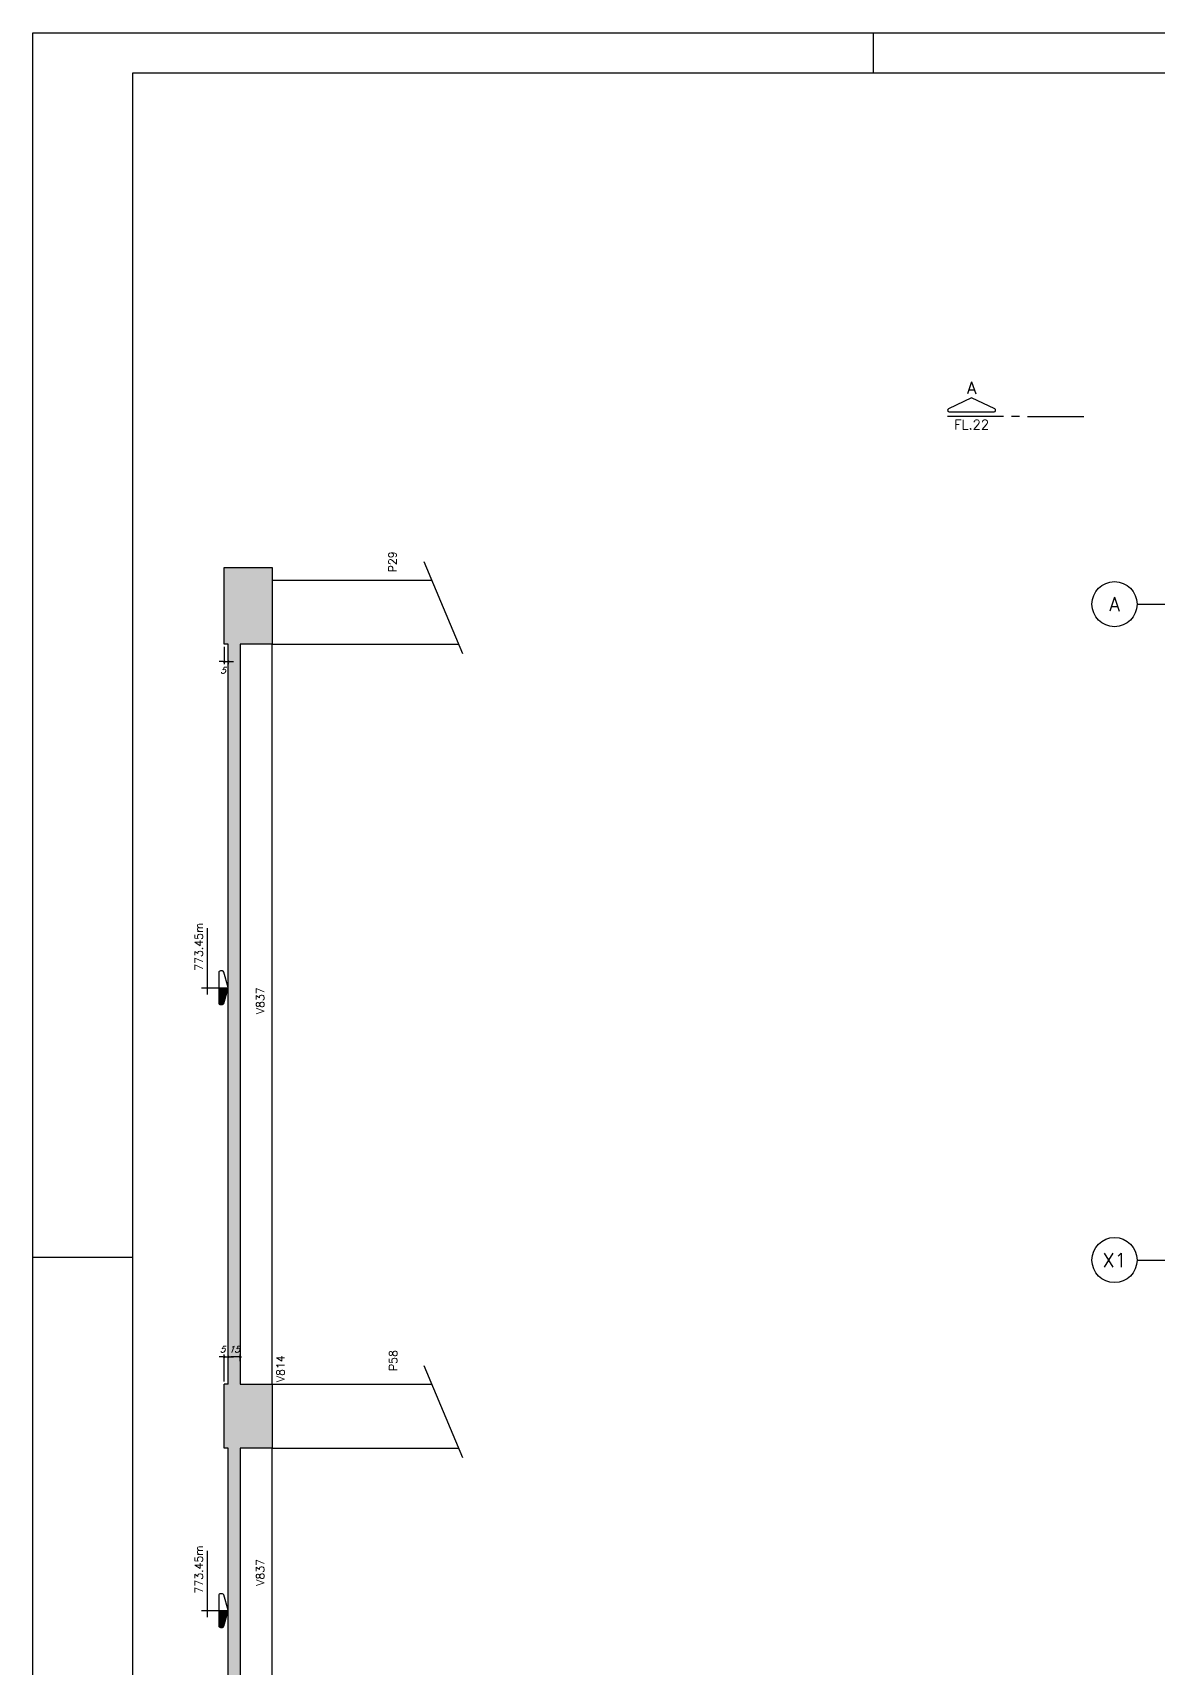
# Model space of a CAD drawing. Extents: x -5173 to 5397, y -2411 to 2089.
# Drawn here: x -5173 to -3767, y 45 to 2089 of the extents above; entities that cross this region are included whole.
import ezdxf
from ezdxf.enums import TextEntityAlignment as Align

# ---------------------------------------------------------------- set-up
doc = ezdxf.new("R2010")
doc.units = 0
doc.header["$LTSCALE"] = 50
doc.header["$MEASUREMENT"] = 0
doc.linetypes.add('EIXO', pattern=[6.8, 6, -0.4, 0, -0.4])
doc.layers.get('0').update_dxf_attribs({"linetype": 'CONTINUOUS'})
doc.layers.get('DEFPOINTS').update_dxf_attribs({"linetype": 'CONTINUOUS'})
for name, color, linetype in [('F-CORTE', 4, 'CONTINUOUS'), ('F-CORTE-INDICAÇÃO', 4, 'CONTINUOUS'), ('F-COTAS', 106, 'CONTINUOUS'), ('F-EIXO', 12, 'EIXO'), ('F-MARGEM', 1, 'CONTINUOUS'), ('F-NÍVEL-VISTA', 2, 'CONTINUOUS'), ('F-SOLIDO-CORTE', 71, 'CONTINUOUS'), ('F-TEXTO', 6, 'CONTINUOUS'), ('F-TEXTO-YELLOW', 2, 'CONTINUOUS'), ('F-VISTA', 1, 'CONTINUOUS')]:
    doc.layers.add(name, color=color, linetype=linetype)
doc.styles.add('CP-TEXT-INCL', font='simplex.shx', dxfattribs={"oblique": 20})
doc.styles.add('MCP', font='simplex.shx')
doc.styles.add('ROMANS', font='simplex.shx')
doc.dimstyles.new('CP-COTAS-50', dxfattribs={"dimscale": 0.64, "dimtxt": 12.5, "dimasz": 5, "dimexe": 5, "dimexo": 5, "dimgap": 2.5, "dimtad": 1, "dimdec": 1, "dimdsep": 46, "dimtxsty": 'CP-TEXT-INCL', "dimblk1": 'DOT', "dimblk2": 'DOT', "dimsah": 1, "dimcen": 9, "dimclrd": 256, "dimclre": 256, "dimclrt": 256, "dimadec": 0, "dimazin": 0, "dimtfac": 1, "dimtdec": 1, "dimtmove": 2, "dimatfit": 3, "dimldrblk": 'DOT', "dimfxl": 0, "dimtolj": 1, "dimarcsym": 0})

# ---------------------------------------------------------------- blocks, each defined once
blk = doc.blocks.new('*U184')
at = {"layer": 'F-EIXO'}
blk.add_line((0, 0), (7285, 0), dxfattribs=at)
at = {"layer": 'F-EIXO', "color": 2, "linetype": 'Continuous'}
blk.add_circle((-28.2072, 0), 28.2072, dxfattribs=at)
at = {"layer": 'F-TEXTO', "style": 'ROMANS'}
blk.add_attdef('EIXO', text='', height=17.5, dxfattribs=at).set_placement((-28.2072, 0), align=Align.MIDDLE_CENTER)
blk = doc.blocks.new('*U193')
at = {"layer": 'F-EIXO'}
blk.add_line((0, 0), (7285, 0), dxfattribs=at)
at = {"layer": 'F-EIXO', "color": 2, "linetype": 'Continuous'}
blk.add_circle((-28.2072, 0), 28.2072, dxfattribs=at)
at = {"layer": 'F-TEXTO', "style": 'ROMANS'}
blk.add_attdef('EIXO', text='', height=17.5, dxfattribs=at).set_placement((-28.2072, 0), align=Align.MIDDLE_CENTER)
blk = doc.blocks.new('A0-5L_900')
at = {"layer": 'F-MARGEM', "color": 2}
for p, q in [((21, 90), (21, 89)), ((0, 59.4), (2.5, 59.4))]:
    blk.add_line(p, q, dxfattribs=at)
blk.add_lwpolyline([(0, 0), (0, 90), (211.4, 90), (211.4, 0)], close=True, dxfattribs=at)
at = {"layer": 'F-MARGEM', "color": 7}
blk.add_lwpolyline([(2.5, 89), (210.4, 89), (210.4, 1), (2.5, 1)], close=True, dxfattribs=at)
blk = doc.blocks.new('*U218')
at = {"layer": 'F-CORTE-INDICAÇÃO'}
for p, q in [((-100, 0), (-170, 0)), ((-80, 0), (-90, 0)), ((-70, 0), (0, 0))]:
    blk.add_line(p, q, dxfattribs=at)
blk.add_lwpolyline([(-112, 6, 0.802585), (-111.2, 9.8), (-140, 23.3), (-168.8, 9.8, 0.802585), (-168, 6)], format="xyb", close=True, dxfattribs=at)
at = {"layer": 'F-CORTE-INDICAÇÃO', "style": 'ROMANS'}
blk.add_attdef('CORTE', text='', height=15, dxfattribs=at).set_placement((-140, 35.8), align=Align.MIDDLE_CENTER)
at = {"layer": 'F-CORTE-INDICAÇÃO', "color": 2, "style": 'ROMANS'}
blk.add_attdef('FOLHA', text='', height=12, dxfattribs=at).set_placement((-140, -10), align=Align.MIDDLE_CENTER)
blk = doc.blocks.new('_DOT')
at = {"color": 0, "linetype": 'ByBlock'}
blk.add_line((-0.5, 0), (-1, 0), dxfattribs=at)
at = {"color": 0, "linetype": 'ByBlock', "const_width": 0.5}
blk.add_lwpolyline([(-0.25, 0, 1), (0.25, 0, 1)], format="xyb", close=True, dxfattribs=at)
blk = doc.blocks.new('*D718')
at = {"layer": 'DEFPOINTS', "color": 0, "linetype": 'Continuous', "transparency": 16777216}
for p in [(-4934.1, 1324.5), (-4929.1, 1303.9), (-4929.1, 1302.7)]:
    blk.add_point(p, dxfattribs=at)
at = {"layer": 'F-COTAS', "linetype": 'Continuous', "lineweight": -2, "transparency": 16777216}
for p, q in [((-4934.1, 1321.3), (-4934.1, 1299.5)), ((-4937.3, 1302.7), (-4940.5, 1302.7)), ((-4934.1, 1302.7), (-4929.1, 1302.7)), ((-4929.1, 1300.7), (-4929.1, 1299.5)), ((-4925.9, 1302.7), (-4922.7, 1302.7))]:
    blk.add_line(p, q, dxfattribs=at)
at = {"layer": 'F-COTAS', "linetype": 'Continuous', "lineweight": -2, "transparency": 16777216, "xscale": 3.2, "yscale": 3.2, "zscale": 3.2}
blk.add_blockref('_DOT', (-4934.1, 1302.7), dxfattribs=at)
at = {"layer": 'F-COTAS', "linetype": 'Continuous', "lineweight": -2, "transparency": 16777216, "xscale": 3.2, "yscale": 3.2, "zscale": 3.2, "rotation": 180}
blk.add_blockref('_DOT', (-4929.1, 1302.7), dxfattribs=at)
at = {"layer": 'F-COTAS', "linetype": 'Continuous', "transparency": 16777216, "insert": (-4935.6, 1291.9), "char_height": 8, "attachment_point": 5, "style": 'CP-TEXT-INCL'}
blk.add_mtext('\\A1;5', dxfattribs=at)
blk = doc.blocks.new('*D719')
at = {"layer": 'DEFPOINTS', "color": 0, "linetype": 'Continuous', "transparency": 16777216}
for p in [(-4929.1, 434), (-4934.1, 400), (-4929.1, 407.5)]:
    blk.add_point(p, dxfattribs=at)
at = {"layer": 'F-COTAS', "linetype": 'Continuous', "lineweight": -2, "transparency": 16777216}
for p, q in [((-4937.3, 434), (-4940.5, 434)), ((-4934.1, 403.2), (-4934.1, 437.2)), ((-4934.1, 434), (-4929.1, 434)), ((-4929.1, 410.7), (-4929.1, 437.2)), ((-4925.9, 434), (-4922.7, 434))]:
    blk.add_line(p, q, dxfattribs=at)
at = {"layer": 'F-COTAS', "linetype": 'Continuous', "lineweight": -2, "transparency": 16777216, "xscale": 3.2, "yscale": 3.2, "zscale": 3.2}
blk.add_blockref('_DOT', (-4934.1, 434), dxfattribs=at)
at = {"layer": 'F-COTAS', "linetype": 'Continuous', "lineweight": -2, "transparency": 16777216, "xscale": 3.2, "yscale": 3.2, "zscale": 3.2, "rotation": 180}
blk.add_blockref('_DOT', (-4929.1, 434), dxfattribs=at)
at = {"layer": 'F-COTAS', "linetype": 'Continuous', "transparency": 16777216, "insert": (-4936.3, 443.6), "char_height": 8, "attachment_point": 5, "style": 'CP-TEXT-INCL'}
blk.add_mtext('\\A1;5', dxfattribs=at)
blk = doc.blocks.new('*D720')
at = {"layer": 'DEFPOINTS', "color": 0, "linetype": 'Continuous', "transparency": 16777216}
for p in [(-4929.1, 434), (-4929.1, 425.6), (-4914.1, 425.6)]:
    blk.add_point(p, dxfattribs=at)
at = {"layer": 'F-COTAS', "linetype": 'Continuous', "lineweight": -2, "transparency": 16777216}
for p, q in [((-4929.1, 428.8), (-4929.1, 437.2)), ((-4917.3, 434), (-4925.9, 434)), ((-4914.1, 428.8), (-4914.1, 437.2))]:
    blk.add_line(p, q, dxfattribs=at)
at = {"layer": 'F-COTAS', "linetype": 'Continuous', "lineweight": -2, "transparency": 16777216, "xscale": 3.2, "yscale": 3.2, "zscale": 3.2, "rotation": 180}
blk.add_blockref('_DOT', (-4929.1, 434), dxfattribs=at)
at = {"layer": 'F-COTAS', "linetype": 'Continuous', "lineweight": -2, "transparency": 16777216, "xscale": 3.2, "yscale": 3.2, "zscale": 3.2}
blk.add_blockref('_DOT', (-4914.1, 434), dxfattribs=at)
at = {"layer": 'F-COTAS', "linetype": 'Continuous', "transparency": 16777216, "insert": (-4921.6, 443.6), "char_height": 8, "attachment_point": 5, "style": 'CP-TEXT-INCL'}
blk.add_mtext('\\A1;15', dxfattribs=at)
blk = doc.blocks.new('Nível - Vista')
at = {"layer": 'F-NÍVEL-VISTA'}
blk.add_hatch(color=71, dxfattribs=at).paths.add_polyline_path([(0, 0.238), (-0.38, 0.238, 0.414214), (-0.42, 0.198), (-0.42, 0.148, 0.331206), (-0.391, 0.11), (-0.011, 0.002, 0.072993), (0, 0)])
at = {"layer": 'F-NÍVEL-VISTA', "color": 2}
for p, q in [((-0.168, 0.521), (1.493, 0.521)), ((0, 0.67), (0, 0))]:
    blk.add_line(p, q, dxfattribs=at)
blk.add_lwpolyline([(-0.011, 0.002, 0.146769), (0.011, 0.002), (0.391, 0.11, 0.331206), (0.42, 0.148), (0.42, 0.198, 0.414214), (0.38, 0.238), (-0.38, 0.238, 0.414214), (-0.42, 0.198), (-0.42, 0.148, 0.331206), (-0.391, 0.11), (-0.011, 0.002, 0.146769), (0.011, 0.002)], format="xyb", dxfattribs=at)
at = {"layer": 'F-TEXTO', "color": 3, "style": 'MCP'}
for tag, p in [('NÍVEL', (1.026, 0.636)), ('NÍVEL_DETALHE', (1.02, 0.186))]:
    blk.add_attdef(tag, text='', height=0.2, dxfattribs=at).set_placement(p, align=Align.CENTER)

msp = doc.modelspace()

# ---------------------------------------------------------------- hatches: boundary and pattern name
at = {"layer": 'F-SOLIDO-CORTE', "linetype": 'Continuous'}
msp.add_hatch(color=256, dxfattribs=at).paths.add_polyline_path([(-4874.07, 400), (-4894.145, 400), (-4914.07, 400), (-4914.07, 407.528), (-4914.07, 469.09), (-4914.07, 568.794), (-4914.07, 709.316), (-4914.07, 1324.5), (-4907.025, 1324.5), (-4874.07, 1324.5), (-4874.07, 1360.351), (-4874.07, 1364.88), (-4874.07, 1372.812), (-4874.07, 1382.872), (-4874.07, 1393.286), (-4874.07, 1402.21), (-4874.07, 1408.177), (-4874.07, 1410.379), (-4874.07, 1420.5), (-4896.116, 1420.5), (-4934.07, 1420.5), (-4934.07, 1410.379), (-4934.07, 1408.177), (-4934.07, 1402.21), (-4934.07, 1393.286), (-4934.07, 1382.872), (-4934.07, 1372.812), (-4934.07, 1364.88), (-4934.07, 1359.773), (-4934.07, 1324.5), (-4929.07, 1324.5), (-4929.07, 709.316), (-4929.07, 568.794), (-4929.07, 469.09), (-4929.07, 407.528), (-4929.07, 400), (-4934.07, 400), (-4934.07, 346.766), (-4934.07, 320), (-4929.07, 320), (-4929.07, 91.094), (-4929.07, -24), (-4929.052, -24), (-4914.07, -24), (-4914.07, 91.094), (-4914.07, 320), (-4913.996, 320), (-4874.07, 320), (-4874.07, 346.766)])

# ---------------------------------------------------------------- linework, layer by layer
at = {"layer": 'F-CORTE', "linetype": 'Continuous'}
for p, q in [((-4934.07, 1410.379), (-4934.07, 1420.5)), ((-4934.07, 1420.5), (-4896.116, 1420.5)), ((-4934.07, 1408.177), (-4934.07, 1410.379)), ((-4896.116, 1420.5), (-4874.07, 1420.5)), ((-4874.07, 1420.5), (-4874.07, 1410.379)), ((-4874.07, 1410.379), (-4874.07, 1408.177)), ((-4934.07, 1402.21), (-4934.07, 1408.177)), ((-4934.07, 1393.286), (-4934.07, 1402.21)), ((-4934.07, 1382.872), (-4934.07, 1393.286)), ((-4874.07, 1408.177), (-4874.07, 1402.21)), ((-4874.07, 1402.21), (-4874.07, 1393.286)), ((-4874.07, 1393.286), (-4874.07, 1382.872)), ((-4934.07, 1372.812), (-4934.07, 1382.872)), ((-4934.07, 1364.88), (-4934.07, 1372.812)), ((-4874.07, 1382.872), (-4874.07, 1372.812)), ((-4874.07, 1372.812), (-4874.07, 1364.88)), ((-4934.07, 1359.773), (-4934.07, 1364.88)), ((-4934.07, 1324.5), (-4934.07, 1359.773)), ((-4874.07, 1364.88), (-4874.07, 1360.351)), ((-4874.07, 1360.351), (-4874.07, 1324.5)), ((-4929.07, 709.316), (-4929.07, 1324.5)), ((-4907.025, 1324.5), (-4914.07, 1324.5)), ((-4914.07, 1324.5), (-4914.07, 709.316)), ((-4874.07, 1324.5), (-4907.025, 1324.5)), ((-4929.07, 568.794), (-4929.07, 709.316)), ((-4914.07, 709.316), (-4914.07, 568.794)), ((-4929.07, 469.09), (-4929.07, 568.794)), ((-4914.07, 568.794), (-4914.07, 469.09)), ((-4929.07, 407.528), (-4929.07, 469.09)), ((-4914.07, 469.09), (-4914.07, 407.528)), ((-4934.07, 346.766), (-4934.07, 400)), ((-4929.07, 400), (-4929.07, 407.528)), ((-4914.07, 407.528), (-4914.07, 400)), ((-4914.07, 400), (-4894.145, 400)), ((-4894.145, 400), (-4874.07, 400)), ((-4874.07, 400), (-4874.07, 346.766)), ((-4934.07, 320), (-4934.07, 346.766)), ((-4874.07, 346.766), (-4874.07, 320)), ((-4929.07, 91.094), (-4929.07, 320)), ((-4913.996, 320), (-4914.07, 320)), ((-4914.07, 320), (-4914.07, 91.094)), ((-4874.07, 320), (-4913.996, 320)), ((-4929.07, -24), (-4929.07, 91.094)), ((-4914.07, 91.094), (-4914.07, -24))]:
    msp.add_line(p, q, dxfattribs=at)
for points in [[(-4929.07, 1324.5), (-4934.07, 1324.5)], [(-4929.07, 400), (-4934.07, 400)], [(-4929.07, 320), (-4934.07, 320)]]:
    msp.add_lwpolyline(points, dxfattribs=at)
at = {"layer": 'F-VISTA', "color": 2, "linetype": 'Continuous'}
for p, q in [((-4874.07, 1404.5), (-4674.553, 1404.5)), ((-4874.07, 1324.5), (-4640.975, 1324.5)), ((-4874.07, 400), (-4674.553, 400)), ((-4874.07, 320), (-4640.975, 320))]:
    msp.add_line(p, q, dxfattribs=at)
at = {"layer": 'F-VISTA', "color": 1, "linetype": 'Continuous'}
for points in [[(-4635.915, 1312.446), (-4684.166, 1427.404)], [(-4635.915, 307.946), (-4684.166, 422.904)]]:
    msp.add_lwpolyline(points, dxfattribs=at)
at = {"layer": 'F-VISTA', "color": 2, "linetype": 'Continuous'}
for points in [[(-4874.07, 400), (-4874.07, 1324.5)], [(-4874.07, -24), (-4874.07, 320)]]:
    msp.add_lwpolyline(points, dxfattribs=at)

# ---------------------------------------------------------------- block references
at = {"layer": 'F-CORTE-INDICAÇÃO', "linetype": 'Continuous'}
msp.add_blockref('*U218', (-3860.42, 1608.917), dxfattribs=at).add_auto_attribs({'FOLHA': 'FL.22', 'CORTE': 'A'})
at = {"layer": 'F-EIXO', "linetype": 'Continuous'}
for name, p, values in [('*U193', (-3793.715, 1374.5), {'EIXO': 'A'}), ('*U184', (-3793.715, 555), {'EIXO': 'X1'})]:
    msp.add_blockref(name, p, dxfattribs=at).add_auto_attribs(values)
at = {"layer": 'F-MARGEM', "linetype": 'Continuous', "xscale": 50, "yscale": 50, "zscale": 50}
msp.add_blockref('A0-5L_900', (-5173.424, -2411.477), dxfattribs=at)
at = {"layer": 'F-NÍVEL-VISTA', "xscale": 50, "yscale": 50, "zscale": 50, "rotation": 90}
for p in [(-4929.07, 895.181), (-4929.07, 117.081)]:
    msp.add_blockref('Nível - Vista', p, dxfattribs=at).add_auto_attribs({'NÍVEL': '773.45m'})

# ---------------------------------------------------------------- texts
at = {"layer": 'F-TEXTO-YELLOW', "style": 'MCP'}
for s, p in [('P29', (-4718.926, 1414.279)), ('V837', (-4884.07, 862.25)), ('V814', (-4858.885, 402.527)), ('P58', (-4718.051, 416.314)), ('V837', (-4884.07, 148))]:
    msp.add_text(s, height=10, rotation=90, dxfattribs=at).set_placement(p)

# ---------------------------------------------------------------- dimensions: what is measured, and where the dimension line sits
at = {"layer": 'F-COTAS', "linetype": 'Continuous'}
for base, p1, p2, picture, middle in [((-4929.07, 1302.687), (-4934.07, 1324.5), (-4929.07, 1303.949), '*D718', (-4935.623, 1291.879)), ((-4929.07, 434.022), (-4934.07, 400), (-4929.07, 407.528), '*D719', (-4936.349, 443.622))]:
    dim = msp.add_linear_dim(base=base, p1=p1, p2=p2, dimstyle='CP-COTAS-50', override={"dimfxl": 7.5}, dxfattribs=at)
    dim.commit()
    dim.dimension.update_dxf_attribs({"geometry": picture, "text_midpoint": middle, "dimtype": 160})
dim = msp.add_linear_dim(base=(-4929.07, 434.022), p1=(-4914.07, 425.605), p2=(-4929.07, 425.605), dimstyle='CP-COTAS-50', override={"dimfxl": 7.5}, dxfattribs=at)
dim.commit()
dim.dimension.update_dxf_attribs({"geometry": '*D720', "text_midpoint": (-4921.57, 443.622)})

doc.saveas('drawing.dxf')
